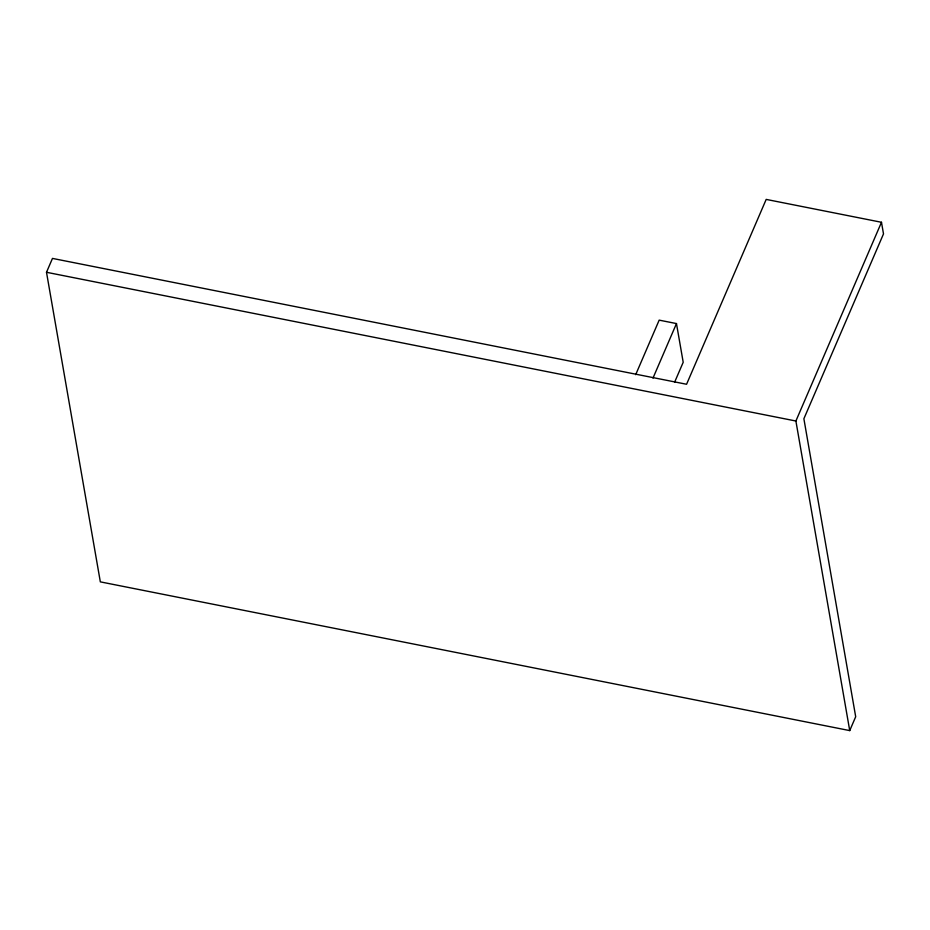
<?xml version="1.0" encoding="UTF-8"?>
<svg xmlns="http://www.w3.org/2000/svg" width="930" height="930" viewBox="0 0 930 930"><rect width="100%" height="100%" fill="white"/><g stroke="black" fill="none" stroke-linecap="round" stroke-linejoin="round"><path stroke-width="1.4" d="M46.5 272.281L52.475 258.412L686.573 384.264L766.192 199.404L881.477 222.282L883.5 233.895L803.88 418.756L855.693 716.739L849.729 730.596L100.335 581.866L46.5 272.281L795.894 421.011L849.729 730.596M635.69 374.674L659.172 320.141L676.47 323.57L683.201 362.27L674.61 382.218M652.988 378.103L676.47 323.57M795.894 421.011L881.477 222.282"/></g></svg>
